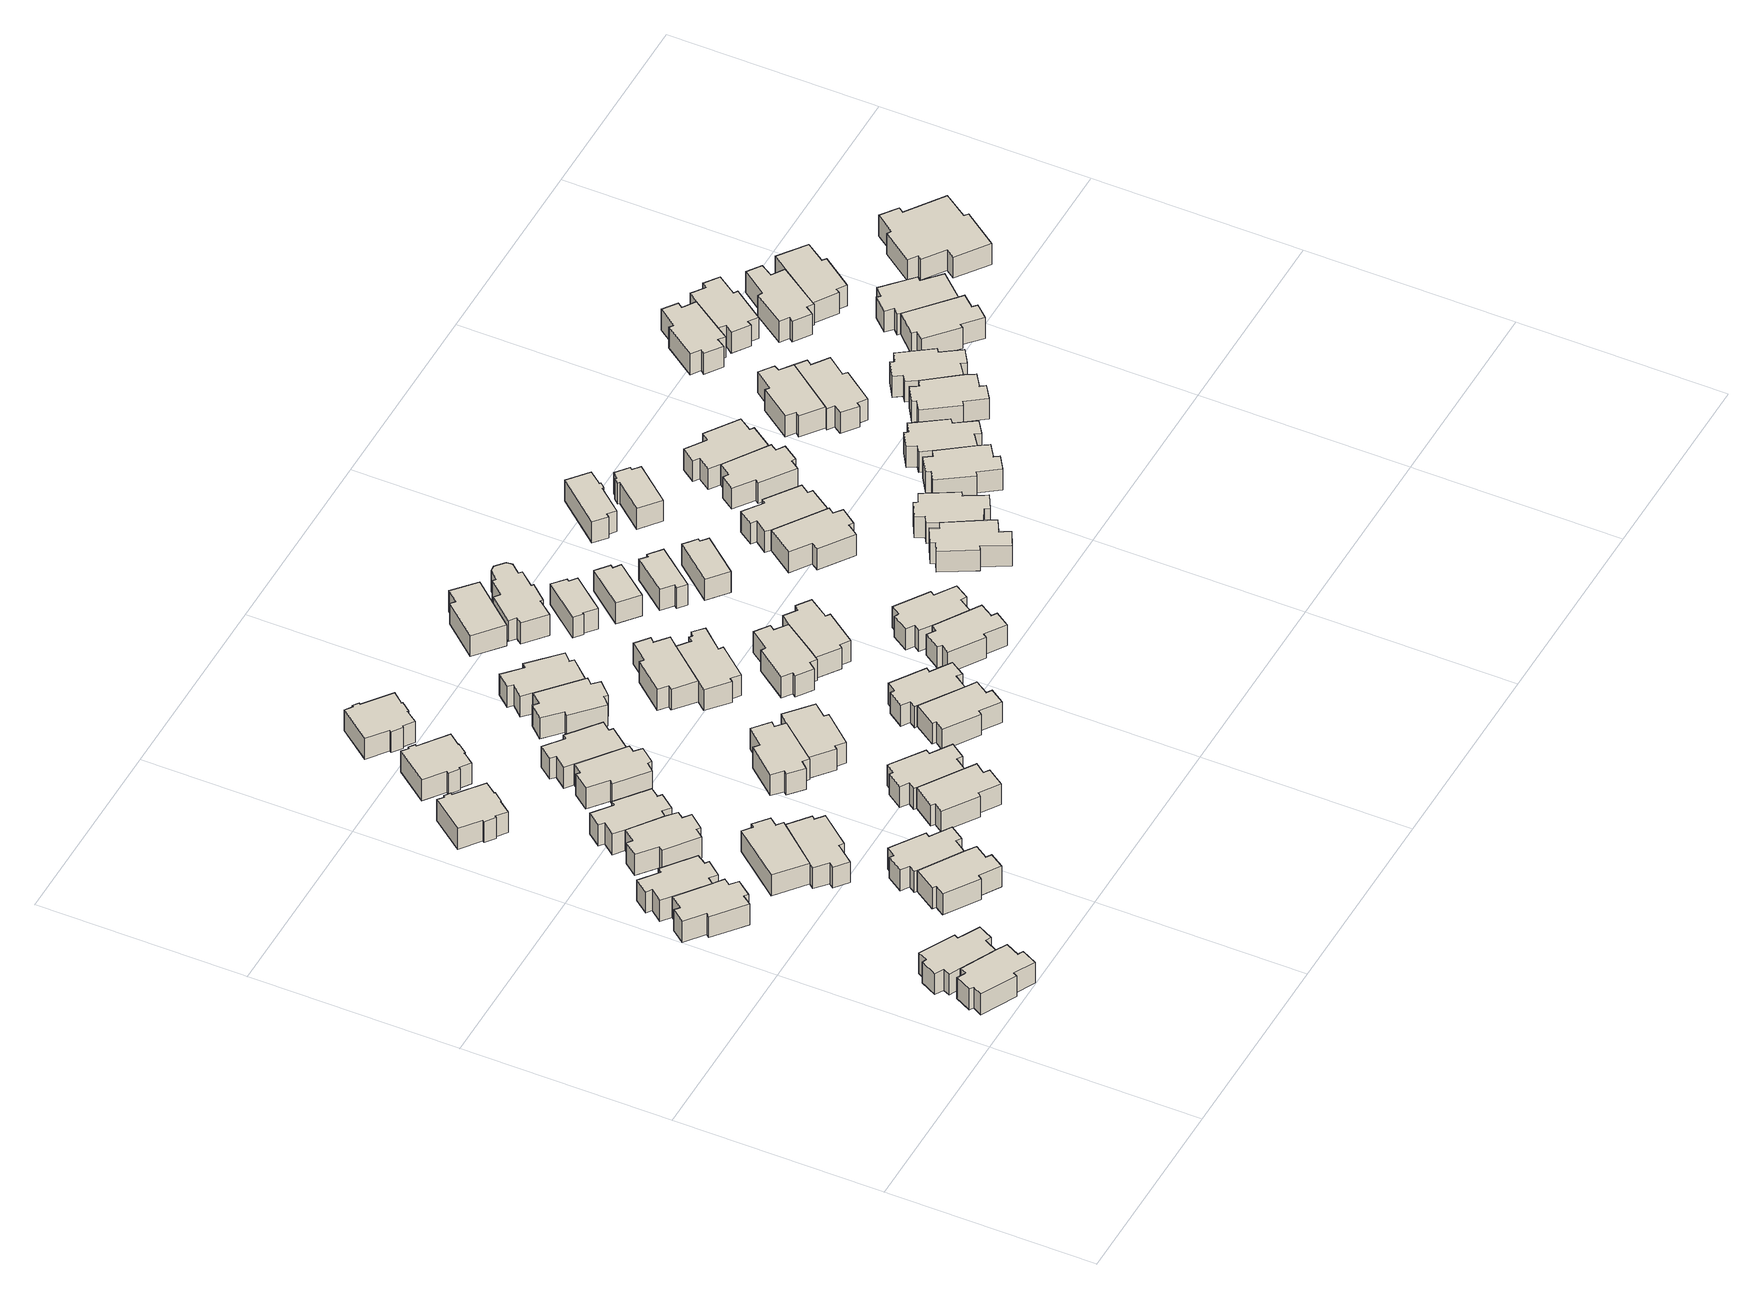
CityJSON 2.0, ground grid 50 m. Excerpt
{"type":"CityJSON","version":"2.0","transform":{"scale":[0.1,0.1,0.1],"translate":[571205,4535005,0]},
"CityObjects":{
"building1":{"type":"Building","geometry":[{"type":"MultiSurface","lod":"1","boundaries":[[[0,1,2,3,4,5,6,7,8,9,10,11,12]],[[0,12,13,14]],[[12,11,15,13]],[[11,10,16,15]],[[10,9,17,16]],[[9,8,18,17]],[[8,7,19,18]],[[7,6,20,19]],[[6,5,21,20]],[[5,4,22,21]],[[4,3,23,22]],[[3,2,24,23]],[[2,1,25,24]],[[1,0,14,25]],[[14,13,15,16,17,18,19,20,21,22,23,24,25]]]}]},
"building2":{"type":"Building","geometry":[{"type":"MultiSurface","lod":"1","boundaries":[[[26,27,28,29,30,31,32,33,34,35,9,8,36]],[[26,36,37,38]],[[36,8,18,37]],[[8,9,17,18]],[[9,35,39,17]],[[35,34,40,39]],[[34,33,41,40]],[[33,32,42,41]],[[32,31,43,42]],[[31,30,44,43]],[[30,29,45,44]],[[29,28,46,45]],[[28,27,47,46]],[[27,26,38,47]],[[38,37,18,17,39,40,41,42,43,44,45,46,47]]]}]},
"building3":{"type":"Building","geometry":[{"type":"MultiSurface","lod":"1","boundaries":[[[48,49,50,51,52,53,54,55,56,57,58,59,60]],[[48,60,61,62]],[[60,59,63,61]],[[59,58,64,63]],[[58,57,65,64]],[[57,56,66,65]],[[56,55,67,66]],[[55,54,68,67]],[[54,53,69,68]],[[53,52,70,69]],[[52,51,71,70]],[[51,50,72,71]],[[50,49,73,72]],[[49,48,62,73]],[[62,61,63,64,65,66,67,68,69,70,71,72,73]]]}]},
"building4":{"type":"Building","geometry":[{"type":"MultiSurface","lod":"1","boundaries":[[[48,60,74,75,76,77,78,79,80,81,82,83,84]],[[48,84,85,62]],[[84,83,86,85]],[[83,82,87,86]],[[82,81,88,87]],[[81,80,89,88]],[[80,79,90,89]],[[79,78,91,90]],[[78,77,92,91]],[[77,76,93,92]],[[76,75,94,93]],[[75,74,95,94]],[[74,60,61,95]],[[60,48,62,61]],[[62,85,86,87,88,89,90,91,92,93,94,95,61]]]}]},
"building5":{"type":"Building","geometry":[{"type":"MultiSurface","lod":"1","boundaries":[[[96,97,98,99,100,101,102,103,104,105,106]],[[96,106,107,108]],[[106,105,109,107]],[[105,104,110,109]],[[104,103,111,110]],[[103,102,112,111]],[[102,101,113,112]],[[101,100,114,113]],[[100,99,115,114]],[[99,98,116,115]],[[98,97,117,116]],[[97,96,108,117]],[[108,107,109,110,111,112,113,114,115,116,117]]]}]},
"building6":{"type":"Building","geometry":[{"type":"MultiSurface","lod":"1","boundaries":[[[118,119,120,121,122,123,124,125,126]],[[118,126,127,128]],[[126,125,129,127]],[[125,124,130,129]],[[124,123,131,130]],[[123,122,132,131]],[[122,121,133,132]],[[121,120,134,133]],[[120,119,135,134]],[[119,118,128,135]],[[128,127,129,130,131,132,133,134,135]]]}]},
"building7":{"type":"Building","geometry":[{"type":"MultiSurface","lod":"1","boundaries":[[[136,137,138,139,140,141,142,143,144,145,146,147,148]],[[136,148,149,150]],[[148,147,151,149]],[[147,146,152,151]],[[146,145,153,152]],[[145,144,154,153]],[[144,143,155,154]],[[143,142,156,155]],[[142,141,157,156]],[[141,140,158,157]],[[140,139,159,158]],[[139,138,160,159]],[[138,137,161,160]],[[137,136,150,161]],[[150,149,151,152,153,154,155,156,157,158,159,160,161]]]}]},
"building8":{"type":"Building","geometry":[{"type":"MultiSurface","lod":"1","boundaries":[[[162,163,164,165,166,167,168,169,170,171,172,173,174,175,176,177]],[[162,177,178,179]],[[177,176,180,178]],[[176,175,181,180]],[[175,174,182,181]],[[174,173,183,182]],[[173,172,184,183]],[[172,171,185,184]],[[171,170,186,185]],[[170,169,187,186]],[[169,168,188,187]],[[168,167,189,188]],[[167,166,190,189]],[[166,165,191,190]],[[165,164,192,191]],[[164,163,193,192]],[[163,162,179,193]],[[179,178,180,181,182,183,184,185,186,187,188,189,190,191,192,193]]]}]},
"building9":{"type":"Building","geometry":[{"type":"MultiSurface","lod":"1","boundaries":[[[119,118,194,195,196,197,198,199,200,201,202]],[[119,202,203,135]],[[202,201,204,203]],[[201,200,205,204]],[[200,199,206,205]],[[199,198,207,206]],[[198,197,208,207]],[[197,196,209,208]],[[196,195,210,209]],[[195,194,211,210]],[[194,118,128,211]],[[118,119,135,128]],[[135,203,204,205,206,207,208,209,210,211,128]]]}]},
"building10":{"type":"Building","geometry":[{"type":"MultiSurface","lod":"1","boundaries":[[[212,213,214,215,97,96,216,217,218,219,220,221,222]],[[212,222,223,224]],[[222,221,225,223]],[[221,220,226,225]],[[220,219,227,226]],[[219,218,228,227]],[[218,217,229,228]],[[217,216,230,229]],[[216,96,108,230]],[[96,97,117,108]],[[97,215,231,117]],[[215,214,232,231]],[[214,213,233,232]],[[213,212,224,233]],[[224,223,225,226,227,228,229,230,108,117,231,232,233]]]}]},
"building11":{"type":"Building","geometry":[{"type":"MultiSurface","lod":"1","boundaries":[[[142,234,235,236,237,238,239,240,241,242,243,244,143]],[[142,143,155,156]],[[143,244,245,155]],[[244,243,246,245]],[[243,242,247,246]],[[242,241,248,247]],[[241,240,249,248]],[[240,239,250,249]],[[239,238,251,250]],[[238,237,252,251]],[[237,236,253,252]],[[236,235,254,253]],[[235,234,255,254]],[[234,142,156,255]],[[156,155,245,246,247,248,249,250,251,252,253,254,255]]]}]},
"building12":{"type":"Building","geometry":[{"type":"MultiSurface","lod":"1","boundaries":[[[256,257,258,259,260,261,262,263,264,265,266,267,268,269,270,271]],[[256,271,272,273]],[[271,270,274,272]],[[270,269,275,274]],[[269,268,276,275]],[[268,267,277,276]],[[267,266,278,277]],[[266,265,279,278]],[[265,264,280,279]],[[264,263,281,280]],[[263,262,282,281]],[[262,261,283,282]],[[261,260,284,283]],[[260,259,285,284]],[[259,258,286,285]],[[258,257,287,286]],[[257,256,273,287]],[[273,272,274,275,276,277,278,279,280,281,282,283,284,285,286,287]]]}]},
"building13":{"type":"Building","geometry":[{"type":"MultiSurface","lod":"1","boundaries":[[[288,289,290,291,292,293,294,295,296,297,298,299,300]],[[288,300,301,302]],[[300,299,303,301]],[[299,298,304,303]],[[298,297,305,304]],[[297,296,306,305]],[[296,295,307,306]],[[295,294,308,307]],[[294,293,309,308]],[[293,292,310,309]],[[292,291,311,310]],[[291,290,312,311]],[[290,289,313,312]],[[289,288,302,313]],[[302,301,303,304,305,306,307,308,309,310,311,312,313]]]}]},
"building14":{"type":"Building","geometry":[{"type":"MultiSurface","lod":"1","boundaries":[[[314,315,316,295,294,317,318,319,320,321,322]],[[314,322,323,324]],[[322,321,325,323]],[[321,320,326,325]],[[320,319,327,326]],[[319,318,328,327]],[[318,317,329,328]],[[317,294,308,329]],[[294,295,307,308]],[[295,316,330,307]],[[316,315,331,330]],[[315,314,324,331]],[[324,323,325,326,327,328,329,308,307,330,331]]]}]},
"building15":{"type":"Building","geometry":[{"type":"MultiSurface","lod":"1","boundaries":[[[332,333,334,335,336,337,338,339,340,341,342]],[[332,342,343,344]],[[342,341,345,343]],[[341,340,346,345]],[[340,339,347,346]],[[339,338,348,347]],[[338,337,349,348]],[[337,336,350,349]],[[336,335,351,350]],[[335,334,352,351]],[[334,333,353,352]],[[333,332,344,353]],[[344,343,345,346,347,348,349,350,351,352,353]]]}]},
"building16":{"type":"Building","geometry":[{"type":"MultiSurface","lod":"1","boundaries":[[[354,355,356,357,358,359,360,361,362,363,364,365,366,367,368,369]],[[354,369,370,371]],[[369,368,372,370]],[[368,367,373,372]],[[367,366,374,373]],[[366,365,375,374]],[[365,364,376,375]],[[364,363,377,376]],[[363,362,378,377]],[[362,361,379,378]],[[361,360,380,379]],[[360,359,381,380]],[[359,358,382,381]],[[358,357,383,382]],[[357,356,384,383]],[[356,355,385,384]],[[355,354,371,385]],[[371,370,372,373,374,375,376,377,378,379,380,381,382,383,384,385]]]}]},
"building17":{"type":"Building","geometry":[{"type":"MultiSurface","lod":"1","boundaries":[[[386,387,388,389,390,391,392,393,394,395,396,397,398]],[[386,398,399,400]],[[398,397,401,399]],[[397,396,402,401]],[[396,395,403,402]],[[395,394,404,403]],[[394,393,405,404]],[[393,392,406,405]],[[392,391,407,406]],[[391,390,408,407]],[[390,389,409,408]],[[389,388,410,409]],[[388,387,411,410]],[[387,386,400,411]],[[400,399,401,402,403,404,405,406,407,408,409,410,411]]]}]},
"building18":{"type":"Building","geometry":[{"type":"MultiSurface","lod":"1","boundaries":[[[335,412,413,414,415,416,417,418,419,420,421,422,336]],[[335,336,350,351]],[[336,422,423,350]],[[422,421,424,423]],[[421,420,425,424]],[[420,419,426,425]],[[419,418,427,426]],[[418,417,428,427]],[[417,416,429,428]],[[416,415,430,429]],[[415,414,431,430]],[[414,413,432,431]],[[413,412,433,432]],[[412,335,351,433]],[[351,350,423,424,425,426,427,428,429,430,431,432,433]]]}]},
"building19":{"type":"Building","geometry":[{"type":"MultiSurface","lod":"1","boundaries":[[[434,435,436,437,438,439,440,390,389]],[[434,389,409,441]],[[389,390,408,409]],[[390,440,442,408]],[[440,439,443,442]],[[439,438,444,443]],[[438,437,445,444]],[[437,436,446,445]],[[436,435,447,446]],[[435,434,441,447]],[[441,409,408,442,443,444,445,446,447]]]}]},
"building20":{"type":"Building","geometry":[{"type":"MultiSurface","lod":"1","boundaries":[[[448,449,450,451,452,453,454,455,456,457,458,459,460]],[[448,460,461,462]],[[460,459,463,461]],[[459,458,464,463]],[[458,457,465,464]],[[457,456,466,465]],[[456,455,467,466]],[[455,454,468,467]],[[454,453,469,468]],[[453,452,470,469]],[[452,451,471,470]],[[451,450,472,471]],[[450,449,473,472]],[[449,448,462,473]],[[462,461,463,464,465,466,467,468,469,470,471,472,473]]]}]},
"building21":{"type":"Building","geometry":[{"type":"MultiSurface","lod":"1","boundaries":[[[474,475,476,477,478,479,480,481,482,455,454]],[[474,454,468,483]],[[454,455,467,468]],[[455,482,484,467]],[[482,481,485,484]],[[481,480,486,485]],[[480,479,487,486]],[[479,478,488,487]],[[478,477,489,488]],[[477,476,490,489]],[[476,475,491,490]],[[475,474,483,491]],[[483,468,467,484,485,486,487,488,489,490,491]]]}]},
"building22":{"type":"Building","geometry":[{"type":"MultiSurface","lod":"1","boundaries":[[[492,493,494,495,496,497,498,499,500,501,502]],[[492,502,503,504]],[[502,501,505,503]],[[501,500,506,505]],[[500,499,507,506]],[[499,498,508,507]],[[498,497,509,508]],[[497,496,510,509]],[[496,495,511,510]],[[495,494,512,511]],[[494,493,513,512]],[[493,492,504,513]],[[504,503,505,506,507,508,509,510,511,512,513]]]}]},
"building23":{"type":"Building","geometry":[{"type":"MultiSurface","lod":"1","boundaries":[[[514,515,516,517,518,519,520,521,522,523,524]],[[514,524,525,526]],[[524,523,527,525]],[[523,522,528,527]],[[522,521,529,528]],[[521,520,530,529]],[[520,519,531,530]],[[519,518,532,531]],[[518,517,533,532]],[[517,516,534,533]],[[516,515,535,534]],[[515,514,526,535]],[[526,525,527,528,529,530,531,532,533,534,535]]]}]},
"building24":{"type":"Building","geometry":[{"type":"MultiSurface","lod":"1","boundaries":[[[536,537,538,539,540,522,521,541,542,543,544,545,546]],[[536,546,547,548]],[[546,545,549,547]],[[545,544,550,549]],[[544,543,551,550]],[[543,542,552,551]],[[542,541,553,552]],[[541,521,529,553]],[[521,522,528,529]],[[522,540,554,528]],[[540,539,555,554]],[[539,538,556,555]],[[538,537,557,556]],[[537,536,548,557]],[[548,547,549,550,551,552,553,529,528,554,555,556,557]]]}]},
"building25":{"type":"Building","geometry":[{"type":"MultiSurface","lod":"1","boundaries":[[[558,559,560,561,562,563,564,565,566,567,568,492,502]],[[558,502,503,569]],[[502,492,504,503]],[[492,568,570,504]],[[568,567,571,570]],[[567,566,572,571]],[[566,565,573,572]],[[565,564,574,573]],[[564,563,575,574]],[[563,562,576,575]],[[562,561,577,576]],[[561,560,578,577]],[[560,559,579,578]],[[559,558,569,579]],[[569,503,504,570,571,572,573,574,575,576,577,578,579]]]}]},
"building26":{"type":"Building","geometry":[{"type":"MultiSurface","lod":"1","boundaries":[[[580,581,582,583,584,585,586,587,588,589,590,591,592,593]],[[580,593,594,595]],[[593,592,596,594]],[[592,591,597,596]],[[591,590,598,597]],[[590,589,599,598]],[[589,588,600,599]],[[588,587,601,600]],[[587,586,602,601]],[[586,585,603,602]],[[585,584,604,603]],[[584,583,605,604]],[[583,582,606,605]],[[582,581,607,606]],[[581,580,595,607]],[[595,594,596,597,598,599,600,601,602,603,604,605,606,607]]]}]},
"building27":{"type":"Building","geometry":[{"type":"MultiSurface","lod":"1","boundaries":[[[608,609,610,611,612,613]],[[608,613,614,615]],[[613,612,616,614]],[[612,611,617,616]],[[611,610,618,617]],[[610,609,619,618]],[[609,608,615,619]],[[615,614,616,617,618,619]]]}]},
"building28":{"type":"Building","geometry":[{"type":"MultiSurface","lod":"1","boundaries":[[[620,621,622,623,624,625,626,627,628,629,630,631,632,633,634,635,636,637]],[[620,637,638,639]],[[637,636,640,638]],[[636,635,641,640]],[[635,634,642,641]],[[634,633,643,642]],[[633,632,644,643]],[[632,631,645,644]],[[631,630,646,645]],[[630,629,647,646]],[[629,628,648,647]],[[628,627,649,648]],[[627,626,650,649]],[[626,625,651,650]],[[625,624,652,651]],[[624,623,653,652]],[[623,622,654,653]],[[622,621,655,654]],[[621,620,639,655]],[[639,638,640,641,642,643,644,645,646,647,648,649,650,651,652,653,654,655]]]}]},
"building29":{"type":"Building","geometry":[{"type":"MultiSurface","lod":"1","boundaries":[[[656,657,658,659,660,661,589,587,662,663,664]],[[656,664,665,666]],[[664,663,667,665]],[[663,662,668,667]],[[662,587,601,668]],[[587,589,599,601]],[[589,661,669,599]],[[661,660,670,669]],[[660,659,671,670]],[[659,658,672,671]],[[658,657,673,672]],[[657,656,666,673]],[[666,665,667,668,601,599,669,670,671,672,673]]]}]},
"building30":{"type":"Building","geometry":[{"type":"MultiSurface","lod":"1","boundaries":[[[674,675,676,677,678,679,680,681]],[[674,681,682,683]],[[681,680,684,682]],[[680,679,685,684]],[[679,678,686,685]],[[678,677,687,686]],[[677,676,688,687]],[[676,675,689,688]],[[675,674,683,689]],[[683,682,684,685,686,687,688,689]]]}]},
"building31":{"type":"Building","geometry":[{"type":"MultiSurface","lod":"1","boundaries":[[[690,691,692,693,694,695,696,697,698,699,700,701,702]],[[690,702,703,704]],[[702,701,705,703]],[[701,700,706,705]],[[700,699,707,706]],[[699,698,708,707]],[[698,697,709,708]],[[697,696,710,709]],[[696,695,711,710]],[[695,694,712,711]],[[694,693,713,712]],[[693,692,714,713]],[[692,691,715,714]],[[691,690,704,715]],[[704,703,705,706,707,708,709,710,711,712,713,714,715]]]}]},
"building32":{"type":"Building","geometry":[{"type":"MultiSurface","lod":"1","boundaries":[[[716,717,718,719,720,721]],[[716,721,722,723]],[[721,720,724,722]],[[720,719,725,724]],[[719,718,726,725]],[[718,717,727,726]],[[717,716,723,727]],[[723,722,724,725,726,727]]]}]},
"building33":{"type":"Building","geometry":[{"type":"MultiSurface","lod":"1","boundaries":[[[728,729,730,731,732,733,692,691,734,735,736,737,738]],[[728,738,739,740]],[[738,737,741,739]],[[737,736,742,741]],[[736,735,743,742]],[[735,734,744,743]],[[734,691,715,744]],[[691,692,714,715]],[[692,733,745,714]],[[733,732,746,745]],[[732,731,747,746]],[[731,730,748,747]],[[730,729,749,748]],[[729,728,740,749]],[[740,739,741,742,743,744,715,714,745,746,747,748,749]]]}]},
"building34":{"type":"Building","geometry":[{"type":"MultiSurface","lod":"1","boundaries":[[[750,751,752,753,754,755,756,757]],[[750,757,758,759]],[[757,756,760,758]],[[756,755,761,760]],[[755,754,762,761]],[[754,753,763,762]],[[753,752,764,763]],[[752,751,765,764]],[[751,750,759,765]],[[759,758,760,761,762,763,764,765]]]}]},
"building35":{"type":"Building","geometry":[{"type":"MultiSurface","lod":"1","boundaries":[[[766,767,768,769,770,771]],[[766,771,772,773]],[[771,770,774,772]],[[770,769,775,774]],[[769,768,776,775]],[[768,767,777,776]],[[767,766,773,777]],[[773,772,774,775,776,777]]]}]},
"building36":{"type":"Building","geometry":[{"type":"MultiSurface","lod":"1","boundaries":[[[778,779,780,781,782,783,784,785,786,787,788]],[[778,788,789,790]],[[788,787,791,789]],[[787,786,792,791]],[[786,785,793,792]],[[785,784,794,793]],[[784,783,795,794]],[[783,782,796,795]],[[782,781,797,796]],[[781,780,798,797]],[[780,779,799,798]],[[779,778,790,799]],[[790,789,791,792,793,794,795,796,797,798,799]]]}]},
"building37":{"type":"Building","geometry":[{"type":"MultiSurface","lod":"1","boundaries":[[[800,801,802,803,804,805,806,807,808,809]],[[800,809,810,811]],[[809,808,812,810]],[[808,807,813,812]],[[807,806,814,813]],[[806,805,815,814]],[[805,804,816,815]],[[804,803,817,816]],[[803,802,818,817]],[[802,801,819,818]],[[801,800,811,819]],[[811,810,812,813,814,815,816,817,818,819]]]}]},
"building38":{"type":"Building","geometry":[{"type":"MultiSurface","lod":"1","boundaries":[[[820,821,822,823,824,825,826,827,828,829,830,831,832]],[[820,832,833,834]],[[832,831,835,833]],[[831,830,836,835]],[[830,829,837,836]],[[829,828,838,837]],[[828,827,839,838]],[[827,826,840,839]],[[826,825,841,840]],[[825,824,842,841]],[[824,823,843,842]],[[823,822,844,843]],[[822,821,845,844]],[[821,820,834,845]],[[834,833,835,836,837,838,839,840,841,842,843,844,845]]]}]},
"building39":{"type":"Building","geometry":[{"type":"MultiSurface","lod":"1","boundaries":[[[786,785,846,847,848,849,850,851,852,853,854]],[[786,854,855,792]],[[854,853,856,855]],[[853,852,857,856]],[[852,851,858,857]],[[851,850,859,858]],[[850,849,860,859]],[[849,848,861,860]],[[848,847,862,861]],[[847,846,863,862]],[[846,785,793,863]],[[785,786,792,793]],[[792,855,856,857,858,859,860,861,862,863,793]]]}]},
"building40":{"type":"Building","geometry":[{"type":"MultiSurface","lod":"1","boundaries":[[[864,865,866,867,868,869,870,871,872,873]],[[864,873,874,875]],[[873,872,876,874]],[[872,871,877,876]],[[871,870,878,877]],[[870,869,879,878]],[[869,868,880,879]],[[868,867,881,880]],[[867,866,882,881]],[[866,865,883,882]],[[865,864,875,883]],[[875,874,876,877,878,879,880,881,882,883]]]}]},
"building41":{"type":"Building","geometry":[{"type":"MultiSurface","lod":"1","boundaries":[[[884,885,886,887,888,889,829,828,890,891,892,893,894]],[[884,894,895,896]],[[894,893,897,895]],[[893,892,898,897]],[[892,891,899,898]],[[891,890,900,899]],[[890,828,838,900]],[[828,829,837,838]],[[829,889,901,837]],[[889,888,902,901]],[[888,887,903,902]],[[887,886,904,903]],[[886,885,905,904]],[[885,884,896,905]],[[896,895,897,898,899,900,838,837,901,902,903,904,905]]]}]},
"building42":{"type":"Building","geometry":[{"type":"MultiSurface","lod":"1","boundaries":[[[906,907,908,909,910,911,912,913,914,915,916,917,918]],[[906,918,919,920]],[[918,917,921,919]],[[917,916,922,921]],[[916,915,923,922]],[[915,914,924,923]],[[914,913,925,924]],[[913,912,926,925]],[[912,911,927,926]],[[911,910,928,927]],[[910,909,929,928]],[[909,908,930,929]],[[908,907,931,930]],[[907,906,920,931]],[[920,919,921,922,923,924,925,926,927,928,929,930,931]]]}]},
"building43":{"type":"Building","geometry":[{"type":"MultiSurface","lod":"1","boundaries":[[[932,933,934,910,909,935,936,937,938,939,940]],[[932,940,941,942]],[[940,939,943,941]],[[939,938,944,943]],[[938,937,945,944]],[[937,936,946,945]],[[936,935,947,946]],[[935,909,929,947]],[[909,910,928,929]],[[910,934,948,928]],[[934,933,949,948]],[[933,932,942,949]],[[942,941,943,944,945,946,947,929,928,948,949]]]}]},
"building44":{"type":"Building","geometry":[{"type":"MultiSurface","lod":"1","boundaries":[[[950,951,952,953,954,955,956,957,958,959,960,961,962]],[[950,962,963,964]],[[962,961,965,963]],[[961,960,966,965]],[[960,959,967,966]],[[959,958,968,967]],[[958,957,969,968]],[[957,956,970,969]],[[956,955,971,970]],[[955,954,972,971]],[[954,953,973,972]],[[953,952,974,973]],[[952,951,975,974]],[[951,950,964,975]],[[964,963,965,966,967,968,969,970,971,972,973,974,975]]]}]},
"building45":{"type":"Building","geometry":[{"type":"MultiSurface","lod":"1","boundaries":[[[976,977,951,950,978,979,980,981,982,983,984,985,986]],[[976,986,987,988]],[[986,985,989,987]],[[985,984,990,989]],[[984,983,991,990]],[[983,982,992,991]],[[982,981,993,992]],[[981,980,994,993]],[[980,979,995,994]],[[979,978,996,995]],[[978,950,964,996]],[[950,951,975,964]],[[951,977,997,975]],[[977,976,988,997]],[[988,987,989,990,991,992,993,994,995,996,964,975,997]]]}]},
"building46":{"type":"Building","geometry":[{"type":"MultiSurface","lod":"1","boundaries":[[[998,999,1000,1001,1002,1003,1004,1005,1006,1007]],[[998,1007,1008,1009]],[[1007,1006,1010,1008]],[[1006,1005,1011,1010]],[[1005,1004,1012,1011]],[[1004,1003,1013,1012]],[[1003,1002,1014,1013]],[[1002,1001,1015,1014]],[[1001,1000,1016,1015]],[[1000,999,1017,1016]],[[999,998,1009,1017]],[[1009,1008,1010,1011,1012,1013,1014,1015,1016,1017]]]}]},
"building47":{"type":"Building","geometry":[{"type":"MultiSurface","lod":"1","boundaries":[[[1006,1005,1018,1019,1020,1021,1022,1023,1024,1025,1026,1027,1028]],[[1006,1028,1029,1010]],[[1028,1027,1030,1029]],[[1027,1026,1031,1030]],[[1026,1025,1032,1031]],[[1025,1024,1033,1032]],[[1024,1023,1034,1033]],[[1023,1022,1035,1034]],[[1022,1021,1036,1035]],[[1021,1020,1037,1036]],[[1020,1019,1038,1037]],[[1019,1018,1039,1038]],[[1018,1005,1011,1039]],[[1005,1006,1010,1011]],[[1010,1029,1030,1031,1032,1033,1034,1035,1036,1037,1038,1039,1011]]]}]},
"building48":{"type":"Building","geometry":[{"type":"MultiSurface","lod":"1","boundaries":[[[1040,1041,1042,1043,1044,1045,1046,1047,1048,1049,1050,1051,1052]],[[1040,1052,1053,1054]],[[1052,1051,1055,1053]],[[1051,1050,1056,1055]],[[1050,1049,1057,1056]],[[1049,1048,1058,1057]],[[1048,1047,1059,1058]],[[1047,1046,1060,1059]],[[1046,1045,1061,1060]],[[1045,1044,1062,1061]],[[1044,1043,1063,1062]],[[1043,1042,1064,1063]],[[1042,1041,1065,1064]],[[1041,1040,1054,1065]],[[1054,1053,1055,1056,1057,1058,1059,1060,1061,1062,1063,1064,1065]]]}]},
"building49":{"type":"Building","geometry":[{"type":"MultiSurface","lod":"1","boundaries":[[[1066,1067,1068,1069,1070,1071,1041,1040,1072,1073,1074,1075,1076]],[[1066,1076,1077,1078]],[[1076,1075,1079,1077]],[[1075,1074,1080,1079]],[[1074,1073,1081,1080]],[[1073,1072,1082,1081]],[[1072,1040,1054,1082]],[[1040,1041,1065,1054]],[[1041,1071,1083,1065]],[[1071,1070,1084,1083]],[[1070,1069,1085,1084]],[[1069,1068,1086,1085]],[[1068,1067,1087,1086]],[[1067,1066,1078,1087]],[[1078,1077,1079,1080,1081,1082,1054,1065,1083,1084,1085,1086,1087]]]}]},
"building50":{"type":"Building","geometry":[{"type":"MultiSurface","lod":"1","boundaries":[[[1088,1089,1090,1091,1092,1093,1094,1095,1096,1097,1098,1099,1100]],[[1088,1100,1101,1102]],[[1100,1099,1103,1101]],[[1099,1098,1104,1103]],[[1098,1097,1105,1104]],[[1097,1096,1106,1105]],[[1096,1095,1107,1106]],[[1095,1094,1108,1107]],[[1094,1093,1109,1108]],[[1093,1092,1110,1109]],[[1092,1091,1111,1110]],[[1091,1090,1112,1111]],[[1090,1089,1113,1112]],[[1089,1088,1102,1113]],[[1102,1101,1103,1104,1105,1106,1107,1108,1109,1110,1111,1112,1113]]]}]},
"building51":{"type":"Building","geometry":[{"type":"MultiSurface","lod":"1","boundaries":[[[1114,1115,1116,1117,1118,1119,1095,1094,1120,1121,1122,1123,1124]],[[1114,1124,1125,1126]],[[1124,1123,1127,1125]],[[1123,1122,1128,1127]],[[1122,1121,1129,1128]],[[1121,1120,1130,1129]],[[1120,1094,1108,1130]],[[1094,1095,1107,1108]],[[1095,1119,1131,1107]],[[1119,1118,1132,1131]],[[1118,1117,1133,1132]],[[1117,1116,1134,1133]],[[1116,1115,1135,1134]],[[1115,1114,1126,1135]],[[1126,1125,1127,1128,1129,1130,1108,1107,1131,1132,1133,1134,1135]]]}]},
"building52":{"type":"Building","geometry":[{"type":"MultiSurface","lod":"1","boundaries":[[[1136,1137,1138,1139,1140,1141,1142,1143,1144,1145,1146]],[[1136,1146,1147,1148]],[[1146,1145,1149,1147]],[[1145,1144,1150,1149]],[[1144,1143,1151,1150]],[[1143,1142,1152,1151]],[[1142,1141,1153,1152]],[[1141,1140,1154,1153]],[[1140,1139,1155,1154]],[[1139,1138,1156,1155]],[[1138,1137,1157,1156]],[[1137,1136,1148,1157]],[[1148,1147,1149,1150,1151,1152,1153,1154,1155,1156,1157]]]}]},
"building53":{"type":"Building","geometry":[{"type":"MultiSurface","lod":"1","boundaries":[[[1158,1159,1160,1161,1162,1163,1164,1165,1166,1167,1168,1169,1170]],[[1158,1170,1171,1172]],[[1170,1169,1173,1171]],[[1169,1168,1174,1173]],[[1168,1167,1175,1174]],[[1167,1166,1176,1175]],[[1166,1165,1177,1176]],[[1165,1164,1178,1177]],[[1164,1163,1179,1178]],[[1163,1162,1180,1179]],[[1162,1161,1181,1180]],[[1161,1160,1182,1181]],[[1160,1159,1183,1182]],[[1159,1158,1172,1183]],[[1172,1171,1173,1174,1175,1176,1177,1178,1179,1180,1181,1182,1183]]]}]},
"building54":{"type":"Building","geometry":[{"type":"MultiSurface","lod":"1","boundaries":[[[1184,1185,1186,1187,1188,1189,1190,1143,1142,1191,1192]],[[1184,1192,1193,1194]],[[1192,1191,1195,1193]],[[1191,1142,1152,1195]],[[1142,1143,1151,1152]],[[1143,1190,1196,1151]],[[1190,1189,1197,1196]],[[1189,1188,1198,1197]],[[1188,1187,1199,1198]],[[1187,1186,1200,1199]],[[1186,1185,1201,1200]],[[1185,1184,1194,1201]],[[1194,1193,1195,1152,1151,1196,1197,1198,1199,1200,1201]]]}]},
"building55":{"type":"Building","geometry":[{"type":"MultiSurface","lod":"1","boundaries":[[[1202,1203,1204,1205,1159,1158,1206,1207,1208]],[[1202,1208,1209,1210]],[[1208,1207,1211,1209]],[[1207,1206,1212,1211]],[[1206,1158,1172,1212]],[[1158,1159,1183,1172]],[[1159,1205,1213,1183]],[[1205,1204,1214,1213]],[[1204,1203,1215,1214]],[[1203,1202,1210,1215]],[[1210,1209,1211,1212,1172,1183,1213,1214,1215]]]}]},
"building56":{"type":"Building","geometry":[{"type":"MultiSurface","lod":"1","boundaries":[[[1216,1217,1218,1219,1220,1221,1222,1223,1224,1225,1226,1227,1228,1229]],[[1216,1229,1230,1231]],[[1229,1228,1232,1230]],[[1228,1227,1233,1232]],[[1227,1226,1234,1233]],[[1226,1225,1235,1234]],[[1225,1224,1236,1235]],[[1224,1223,1237,1236]],[[1223,1222,1238,1237]],[[1222,1221,1239,1238]],[[1221,1220,1240,1239]],[[1220,1219,1241,1240]],[[1219,1218,1242,1241]],[[1218,1217,1243,1242]],[[1217,1216,1231,1243]],[[1231,1230,1232,1233,1234,1235,1236,1237,1238,1239,1240,1241,1242,1243]]]}]}
},
"vertices":[
[221,2,0],[171,28,0],[166,18,0],[82,61,0],[94,84,0],[85,90,0],[105,129,0],[126,119,0],[134,135,0],[218,94,0],[244,80,0],[227,46,0],[240,40,0],[240,40,60],[221,2,60],[227,46,60],[244,80,60],[218,94,60],[134,135,60],[126,119,60],[105,129,60],[85,90,60],[94,84,60],[82,61,60],[166,18,60],[171,28,60],
[115,165,0],[95,176,0],[116,216,0],[126,212,0],[138,235,0],[221,192,0],[216,182,0],[267,155,0],[248,119,0],[235,126,0],[107,148,0],[107,148,60],[115,165,60],[235,126,60],[248,119,60],[267,155,60],[216,182,60],[221,192,60],[138,235,60],[126,212,60],[116,216,60],[95,176,60],
[137,721,0],[161,703,0],[150,688,0],[168,673,0],[140,637,0],[131,644,0],[115,622,0],[41,681,0],[48,690,0],[3,725,0],[28,758,0],[40,748,0],[63,778,0],[63,778,60],[137,721,60],[40,748,60],[28,758,60],[3,725,60],[48,690,60],[41,681,60],[115,622,60],[131,644,60],[140,637,60],[168,673,60],[150,688,60],[161,703,60],
[40,796,0],[63,826,0],[50,834,0],[76,868,0],[121,833,0],[128,843,0],[201,786,0],[186,763,0],[195,757,0],[166,721,0],[148,735,0],[148,735,60],[166,721,60],[195,757,60],[186,763,60],[201,786,60],[128,843,60],[121,833,60],[76,868,60],[50,834,60],[63,826,60],[40,796,60],
[364,351,0],[462,289,0],[487,272,0],[466,240,0],[478,232,0],[456,198,0],[408,228,0],[401,219,0],[323,271,0],[338,293,0],[330,299,0],[330,299,60],[364,351,60],[338,293,60],[323,271,60],[401,219,60],[408,228,60],[456,198,60],[478,232,60],[466,240,60],[487,272,60],[462,289,60],
[368,664,0],[284,564,0],[215,621,0],[310,738,0],[331,721,0],[338,729,0],[373,700,0],[358,681,0],[373,670,0],[373,670,60],[368,664,60],[358,681,60],[373,700,60],[338,729,60],[331,721,60],[310,738,60],[215,621,60],[284,564,60],
[255,804,0],[181,862,0],[188,871,0],[144,907,0],[169,939,0],[181,930,0],[204,959,0],[279,903,0],[302,883,0],[291,868,0],[309,854,0],[280,819,0],[272,825,0],[272,825,60],[255,804,60],[280,819,60],[309,854,60],[291,868,60],[302,883,60],[279,903,60],[204,959,60],[181,930,60],[169,939,60],[144,907,60],[188,871,60],[181,862,60],
[50,1277,0],[111,1357,0],[126,1345,0],[129,1349,0],[143,1339,0],[140,1335,0],[204,1285,0],[183,1257,0],[185,1255,0],[167,1232,0],[165,1233,0],[144,1205,0],[120,1223,0],[117,1219,0],[94,1236,0],[97,1241,0],[97,1241,60],[50,1277,60],[94,1236,60],[117,1219,60],[120,1223,60],[144,1205,60],[165,1233,60],[167,1232,60],[185,1255,60],[183,1257,60],[204,1285,60],[140,1335,60],[143,1339,60],[129,1349,60],[126,1345,60],[111,1357,60],
[417,624,0],[411,616,0],[431,600,0],[371,526,0],[361,534,0],[326,490,0],[294,515,0],[303,527,0],[274,552,0],[274,552,60],[303,527,60],[294,515,60],[326,490,60],[361,534,60],[371,526,60],[431,600,60],[411,616,60],[417,624,60],
[470,376,0],[518,345,0],[495,311,0],[483,319,0],[359,355,0],[369,371,0],[350,384,0],[375,422,0],[384,416,0],[399,438,0],[477,386,0],[477,386,60],[470,376,60],[399,438,60],[384,416,60],[375,422,60],[350,384,60],[369,371,60],[359,355,60],[483,319,60],[495,311,60],[518,345,60],
[180,977,0],[203,1007,0],[192,1016,0],[217,1049,0],[262,1014,0],[270,1023,0],[343,965,0],[327,944,0],[336,937,0],[308,901,0],[290,916,0],[290,916,60],[308,901,60],[336,937,60],[327,944,60],[343,965,60],[270,1023,60],[262,1014,60],[217,1049,60],[192,1016,60],[203,1007,60],[180,977,60],
[151,1412,0],[212,1491,0],[227,1479,0],[230,1483,0],[243,1473,0],[241,1469,0],[306,1420,0],[284,1392,0],[286,1391,0],[268,1367,0],[266,1368,0],[245,1341,0],[221,1358,0],[217,1354,0],[194,1371,0],[198,1376,0],[198,1376,60],[151,1412,60],[194,1371,60],[217,1354,60],[221,1358,60],[245,1341,60],[266,1368,60],[268,1367,60],[286,1391,60],[284,1392,60],[306,1420,60],[241,1469,60],[243,1473,60],[230,1483,60],[227,1479,60],[212,1491,60],
[392,988,0],[319,1046,0],[326,1055,0],[282,1091,0],[312,1129,0],[320,1122,0],[338,1145,0],[434,1071,0],[440,1066,0],[429,1052,0],[446,1037,0],[418,1002,0],[409,1008,0],[409,1008,60],[392,988,60],[418,1002,60],[446,1037,60],[429,1052,60],[440,1066,60],[434,1071,60],[338,1145,60],[320,1122,60],[312,1129,60],[282,1091,60],[326,1055,60],[319,1046,60],
[482,1148,0],[465,1127,0],[473,1120,0],[319,1160,0],[342,1190,0],[331,1199,0],[356,1232,0],[401,1197,0],[408,1206,0],[408,1206,60],[482,1148,60],[401,1197,60],[356,1232,60],[331,1199,60],[342,1190,60],[319,1160,60],[473,1120,60],[465,1127,60],
[551,387,0],[566,409,0],[558,415,0],[594,466,0],[691,402,0],[716,385,0],[698,361,0],[711,352,0],[683,311,0],[637,342,0],[629,334,0],[629,334,60],[551,387,60],[637,342,60],[683,311,60],[711,352,60],[698,361,60],[716,385,60],[691,402,60],[594,466,60],[558,415,60],[566,409,60],
[259,1540,0],[213,1576,0],[273,1655,0],[290,1642,0],[293,1646,0],[306,1636,0],[304,1632,0],[368,1583,0],[346,1556,0],[348,1554,0],[330,1531,0],[328,1533,0],[307,1504,0],[283,1522,0],[279,1518,0],[256,1535,0],[256,1535,60],[259,1540,60],[279,1518,60],[283,1522,60],[307,1504,60],[328,1533,60],[330,1531,60],[348,1554,60],[346,1556,60],[368,1583,60],[304,1632,60],[306,1636,60],[293,1646,60],[290,1642,60],[273,1655,60],[213,1576,60],
[602,862,0],[640,830,0],[630,819,0],[651,801,0],[576,711,0],[573,707,0],[558,718,0],[543,701,0],[509,731,0],[515,739,0],[492,760,0],[552,831,0],[566,820,0],[566,820,60],[602,862,60],[552,831,60],[492,760,60],[515,739,60],[509,731,60],[543,701,60],[558,718,60],[573,707,60],[576,711,60],[651,801,60],[630,819,60],[640,830,60],
[588,470,0],[599,486,0],[580,499,0],[606,537,0],[614,531,0],[629,553,0],[707,499,0],[700,489,0],[748,457,0],[723,422,0],[710,429,0],[710,429,60],[723,422,60],[748,457,60],[700,489,60],[707,499,60],[629,553,60],[614,531,60],[606,537,60],[580,499,60],[599,486,60],[588,470,60],
[671,823,0],[731,771,0],[705,740,0],[714,732,0],[653,661,0],[632,678,0],[625,670,0],[671,823,60],[625,670,60],[632,678,60],[653,661,60],[714,732,60],[705,740,60],[731,771,60],
[533,1163,0],[466,1226,0],[474,1235,0],[433,1274,0],[462,1305,0],[474,1295,0],[496,1321,0],[585,1242,0],[589,1238,0],[576,1224,0],[592,1208,0],[560,1175,0],[553,1182,0],[553,1182,60],[533,1163,60],[560,1175,60],[592,1208,60],[576,1224,60],[589,1238,60],[585,1242,60],[496,1321,60],[474,1295,60],[462,1305,60],[433,1274,60],[474,1235,60],[466,1226,60],
[475,1340,0],[501,1368,0],[490,1378,0],[517,1410,0],[560,1371,0],[568,1380,0],[638,1315,0],[619,1296,0],[627,1288,0],[475,1340,60],[627,1288,60],[619,1296,60],[638,1315,60],[568,1380,60],[560,1371,60],[517,1410,60],[490,1378,60],[501,1368,60],
[918,513,0],[943,497,0],[922,465,0],[934,457,0],[911,422,0],[864,454,0],[857,444,0],[778,497,0],[794,519,0],[786,525,0],[821,577,0],[821,577,60],[918,513,60],[786,525,60],[794,519,60],[778,497,60],[857,444,60],[864,454,60],[911,422,60],[934,457,60],[922,465,60],[943,497,60],
[622,1091,0],[683,1163,0],[692,1156,0],[728,1200,0],[760,1174,0],[750,1163,0],[780,1138,0],[760,1115,0],[684,1025,0],[636,1065,0],[642,1074,0],[642,1074,60],[622,1091,60],[636,1065,60],[684,1025,60],[760,1115,60],[780,1138,60],[750,1163,60],[760,1174,60],[728,1200,60],[692,1156,60],[683,1163,60],
[802,1024,0],[742,952,0],[721,968,0],[714,960,0],[665,1003,0],[789,1092,0],[797,1103,0],[804,1097,0],[814,1106,0],[838,1084,0],[792,1031,0],[792,1031,60],[802,1024,60],[838,1084,60],[814,1106,60],[804,1097,60],[797,1103,60],[789,1092,60],[665,1003,60],[714,960,60],[721,968,60],[742,952,60],
[815,580,0],[825,596,0],[806,608,0],[832,646,0],[841,641,0],[856,663,0],[934,611,0],[927,601,0],[974,570,0],[951,535,0],[939,544,0],[815,580,60],[939,544,60],[951,535,60],[974,570,60],[927,601,60],[934,611,60],[856,663,60],[841,641,60],[832,646,60],[806,608,60],[825,596,60],
[795,857,0],[773,873,0],[828,949,0],[839,943,0],[872,989,0],[906,965,0],[897,953,0],[926,932,0],[873,854,0],[859,835,0],[855,829,0],[840,840,0],[826,822,0],[789,848,0],[789,848,60],[795,857,60],[826,822,60],[840,840,60],[855,829,60],[859,835,60],[873,854,60],[926,932,60],[897,953,60],[906,965,60],[872,989,60],[839,943,60],[828,949,60],[773,873,60],
[596,1518,0],[667,1601,0],[677,1592,0],[701,1620,0],[754,1574,0],[660,1464,0],[660,1464,60],[596,1518,60],[754,1574,60],[701,1620,60],[677,1592,60],[667,1601,60],
[777,1546,0],[796,1568,0],[811,1569,0],[833,1550,0],[834,1536,0],[815,1514,0],[822,1507,0],[792,1472,0],[797,1468,0],[763,1429,0],[758,1433,0],[729,1397,0],[678,1440,0],[689,1454,0],[673,1467,0],[725,1528,0],[739,1517,0],[770,1552,0],[770,1552,60],[777,1546,60],[739,1517,60],[725,1528,60],[673,1467,60],[689,1454,60],[678,1440,60],[729,1397,60],[758,1433,60],[763,1429,60],[797,1468,60],[792,1472,60],[822,1507,60],[815,1514,60],[834,1536,60],[833,1550,60],[811,1569,60],[796,1568,60],
[1016,922,0],[984,874,0],[993,867,0],[939,792,0],[917,807,0],[910,799,0],[944,955,0],[974,934,0],[984,945,0],[984,945,60],[1016,922,60],[974,934,60],[944,955,60],[910,799,60],[917,807,60],[939,792,60],[993,867,60],[984,874,60],
[857,1394,0],[792,1314,0],[765,1337,0],[763,1334,0],[743,1350,0],[815,1438,0],[844,1413,0],[840,1407,0],[840,1407,60],[857,1394,60],[844,1413,60],[815,1438,60],[743,1350,60],[763,1334,60],[765,1337,60],[792,1314,60],
[1047,645,0],[1057,659,0],[1135,609,0],[1160,593,0],[1140,561,0],[1152,553,0],[1129,518,0],[1081,550,0],[1075,540,0],[997,592,0],[1011,613,0],[1002,620,0],[1027,658,0],[1027,658,60],[1047,645,60],[1002,620,60],[1011,613,60],[997,592,60],[1075,540,60],[1081,550,60],[1129,518,60],[1152,553,60],[1140,561,60],[1160,593,60],[1135,609,60],[1057,659,60],
[893,1374,0],[923,1349,0],[918,1342,0],[935,1330,0],[870,1249,0],[823,1288,0],[823,1288,60],[893,1374,60],[870,1249,60],[935,1330,60],[918,1342,60],[923,1349,60],
[1072,760,0],[1150,708,0],[1143,698,0],[1190,667,0],[1168,632,0],[1155,640,0],[1030,677,0],[1040,692,0],[1022,704,0],[1047,743,0],[1057,738,0],[1057,738,60],[1072,760,60],[1047,743,60],[1022,704,60],[1040,692,60],[1030,677,60],[1155,640,60],[1168,632,60],[1190,667,60],[1143,698,60],[1150,708,60],
[942,1177,0],[922,1193,0],[928,1201,0],[901,1223,0],[966,1304,0],[982,1290,0],[987,1296,0],[1017,1271,0],[1017,1271,60],[942,1177,60],[987,1296,60],[982,1290,60],[966,1304,60],[901,1223,60],[928,1201,60],[922,1193,60],
[1018,1113,0],[971,1152,0],[1048,1244,0],[1078,1220,0],[1074,1214,0],[1090,1200,0],[1090,1200,60],[1018,1113,60],[1074,1214,60],[1078,1220,60],[1048,1244,60],[971,1152,60],
[1295,986,0],[1267,948,0],[1257,954,0],[1238,927,0],[1161,981,0],[1172,998,0],[1126,1031,0],[1171,1094,0],[1283,1017,0],[1286,1015,0],[1276,1001,0],[1276,1001,60],[1295,986,60],[1286,1015,60],[1283,1017,60],[1171,1094,60],[1126,1031,60],[1172,998,60],[1161,981,60],[1238,927,60],[1257,954,60],[1267,948,60],
[1054,1419,0],[1025,1444,0],[1116,1553,0],[1163,1514,0],[1139,1483,0],[1142,1481,0],[1132,1469,0],[1128,1471,0],[1079,1412,0],[1061,1427,0],[1061,1427,60],[1054,1419,60],[1079,1412,60],[1128,1471,60],[1132,1469,60],[1142,1481,60],[1139,1483,60],[1163,1514,60],[1116,1553,60],[1025,1444,60],
[1354,618,0],[1321,678,0],[1311,672,0],[1266,753,0],[1289,766,0],[1284,776,0],[1324,798,0],[1334,778,0],[1350,786,0],[1397,706,0],[1411,680,0],[1379,662,0],[1392,638,0],[1392,638,60],[1354,618,60],[1379,662,60],[1411,680,60],[1397,706,60],[1350,786,60],[1334,778,60],[1324,798,60],[1284,776,60],[1289,766,60],[1266,753,60],[1311,672,60],[1321,678,60],
[1160,1104,0],[1182,1134,0],[1170,1142,0],[1194,1177,0],[1240,1144,0],[1247,1153,0],[1324,1098,0],[1309,1077,0],[1319,1070,0],[1319,1070,60],[1309,1077,60],[1324,1098,60],[1247,1153,60],[1240,1144,60],[1194,1177,60],[1170,1142,60],[1182,1134,60],[1160,1104,60],
[1225,1427,0],[1152,1339,0],[1104,1378,0],[1160,1445,0],[1156,1448,0],[1167,1461,0],[1170,1457,0],[1182,1471,0],[1212,1447,0],[1208,1441,0],[1208,1441,60],[1225,1427,60],[1212,1447,60],[1182,1471,60],[1170,1457,60],[1167,1461,60],[1156,1448,60],[1160,1445,60],[1104,1378,60],[1152,1339,60],
[1410,867,0],[1455,786,0],[1445,780,0],[1472,730,0],[1434,709,0],[1428,720,0],[1336,811,0],[1352,821,0],[1341,842,0],[1380,864,0],[1386,855,0],[1386,855,60],[1410,867,60],[1380,864,60],[1341,842,60],[1352,821,60],[1336,811,60],[1428,720,60],[1434,709,60],[1472,730,60],[1445,780,60],[1455,786,60],
[1249,1226,0],[1272,1259,0],[1285,1251,0],[1305,1280,0],[1402,1215,0],[1407,1211,0],[1397,1196,0],[1416,1183,0],[1390,1145,0],[1381,1150,0],[1366,1129,0],[1289,1183,0],[1295,1192,0],[1295,1192,60],[1249,1226,60],[1289,1183,60],[1366,1129,60],[1381,1150,60],[1390,1145,60],[1416,1183,60],[1397,1196,60],[1407,1211,60],[1402,1215,60],[1305,1280,60],[1285,1251,60],[1272,1259,60],
[1450,1304,0],[1429,1273,0],[1438,1267,0],[1281,1297,0],[1302,1328,0],[1289,1337,0],[1313,1371,0],[1360,1339,0],[1374,1356,0],[1374,1356,60],[1450,1304,60],[1360,1339,60],[1313,1371,60],[1289,1337,60],[1302,1328,60],[1281,1297,60],[1438,1267,60],[1429,1273,60],
[1542,898,0],[1598,821,0],[1613,797,0],[1582,775,0],[1590,763,0],[1556,740,0],[1523,786,0],[1513,780,0],[1461,858,0],[1482,872,0],[1476,882,0],[1515,908,0],[1527,889,0],[1527,889,60],[1542,898,60],[1515,908,60],[1476,882,60],[1482,872,60],[1461,858,60],[1513,780,60],[1523,786,60],[1556,740,60],[1590,763,60],[1582,775,60],[1613,797,60],[1598,821,60],
[1635,829,0],[1626,842,0],[1525,923,0],[1540,933,0],[1528,953,0],[1565,978,0],[1571,969,0],[1594,984,0],[1647,907,0],[1637,899,0],[1668,852,0],[1668,852,60],[1635,829,60],[1637,899,60],[1647,907,60],[1594,984,60],[1571,969,60],[1565,978,60],[1528,953,60],[1540,933,60],[1525,923,60],[1626,842,60],
[1520,1208,0],[1499,1224,0],[1553,1299,0],[1563,1292,0],[1596,1337,0],[1628,1313,0],[1621,1300,0],[1650,1278,0],[1562,1160,0],[1512,1198,0],[1512,1198,60],[1520,1208,60],[1562,1160,60],[1650,1278,60],[1621,1300,60],[1628,1313,60],[1596,1337,60],[1563,1292,60],[1553,1299,60],[1499,1224,60],
[1675,1259,0],[1666,1246,0],[1704,1219,0],[1670,1174,0],[1679,1166,0],[1624,1091,0],[1603,1106,0],[1596,1097,0],[1560,1125,0],[1573,1144,0],[1558,1155,0],[1558,1155,60],[1573,1144,60],[1560,1125,60],[1596,1097,60],[1603,1106,60],[1624,1091,60],[1679,1166,60],[1670,1174,60],[1704,1219,60],[1666,1246,60],[1675,1259,60],
[1723,1021,0],[1781,944,0],[1795,920,0],[1764,898,0],[1773,886,0],[1739,863,0],[1706,909,0],[1696,902,0],[1642,980,0],[1665,996,0],[1658,1005,0],[1697,1030,0],[1709,1011,0],[1709,1011,60],[1723,1021,60],[1697,1030,60],[1658,1005,60],[1665,996,60],[1642,980,60],[1696,902,60],[1706,909,60],[1739,863,60],[1773,886,60],[1764,898,60],[1795,920,60],[1781,944,60],
[1776,1106,0],[1829,1030,0],[1820,1023,0],[1852,976,0],[1817,953,0],[1809,965,0],[1707,1046,0],[1722,1057,0],[1709,1076,0],[1747,1101,0],[1753,1092,0],[1753,1092,60],[1776,1106,60],[1747,1101,60],[1709,1076,60],[1722,1057,60],[1707,1046,60],[1809,965,60],[1817,953,60],[1852,976,60],[1820,1023,60],[1829,1030,60],
[1582,1489,0],[1637,1566,0],[1646,1559,0],[1679,1605,0],[1712,1581,0],[1703,1569,0],[1733,1549,0],[1680,1471,0],[1663,1445,0],[1648,1456,0],[1635,1436,0],[1596,1464,0],[1604,1473,0],[1604,1473,60],[1582,1489,60],[1596,1464,60],[1635,1436,60],[1648,1456,60],[1663,1445,60],[1680,1471,60],[1733,1549,60],[1703,1569,60],[1712,1581,60],[1679,1605,60],[1646,1559,60],[1637,1566,60],
[1801,1485,0],[1747,1409,0],[1726,1424,0],[1719,1413,0],[1680,1441,0],[1695,1460,0],[1751,1572,0],[1782,1550,0],[1790,1562,0],[1824,1538,0],[1792,1491,0],[1792,1491,60],[1801,1485,60],[1824,1538,60],[1790,1562,60],[1782,1550,60],[1751,1572,60],[1695,1460,60],[1680,1441,60],[1719,1413,60],[1726,1424,60],[1747,1409,60],
[1959,981,0],[1917,1019,0],[1910,1010,0],[1840,1073,0],[1856,1091,0],[1847,1100,0],[1892,1147,0],[1991,1060,0],[2002,1051,0],[1977,1022,0],[1987,1012,0],[1987,1012,60],[1959,981,60],[1977,1022,60],[2002,1051,60],[1991,1060,60],[1892,1147,60],[1847,1100,60],[1856,1091,60],[1840,1073,60],[1910,1010,60],[1917,1019,60],
[1906,1426,0],[1839,1327,0],[1836,1323,0],[1821,1333,0],[1808,1313,0],[1768,1341,0],[1776,1350,0],[1755,1365,0],[1808,1442,0],[1818,1436,0],[1862,1497,0],[1895,1474,0],[1877,1445,0],[1877,1445,60],[1906,1426,60],[1895,1474,60],[1862,1497,60],[1818,1436,60],[1808,1442,60],[1755,1365,60],[1776,1350,60],[1768,1341,60],[1808,1313,60],[1821,1333,60],[1836,1323,60],[1839,1327,60],
[1882,1181,0],[1914,1215,0],[1922,1207,0],[1941,1227,0],[2009,1165,0],[2001,1156,0],[2043,1118,0],[1887,1152,0],[1899,1165,0],[1899,1165,60],[1882,1181,60],[1887,1152,60],[2043,1118,60],[2001,1156,60],[2009,1165,60],[1941,1227,60],[1922,1207,60],[1914,1215,60],
[1974,1362,0],[1920,1287,0],[1898,1301,0],[1892,1291,0],[1933,1462,0],[1997,1415,0],[1965,1369,0],[1965,1369,60],[1974,1362,60],[1997,1415,60],[1933,1462,60],[1892,1291,60],[1898,1301,60],[1920,1287,60],
[2231,1155,0],[2170,1070,0],[2096,1124,0],[2111,1146,0],[2060,1183,0],[2067,1192,0],[2046,1208,0],[2100,1283,0],[2110,1277,0],[2143,1323,0],[2183,1294,0],[2174,1282,0],[2262,1220,0],[2222,1162,0],[2222,1162,60],[2231,1155,60],[2262,1220,60],[2174,1282,60],[2183,1294,60],[2143,1323,60],[2110,1277,60],[2100,1283,60],[2046,1208,60],[2067,1192,60],[2060,1183,60],[2111,1146,60],[2096,1124,60],[2170,1070,60]
]}
